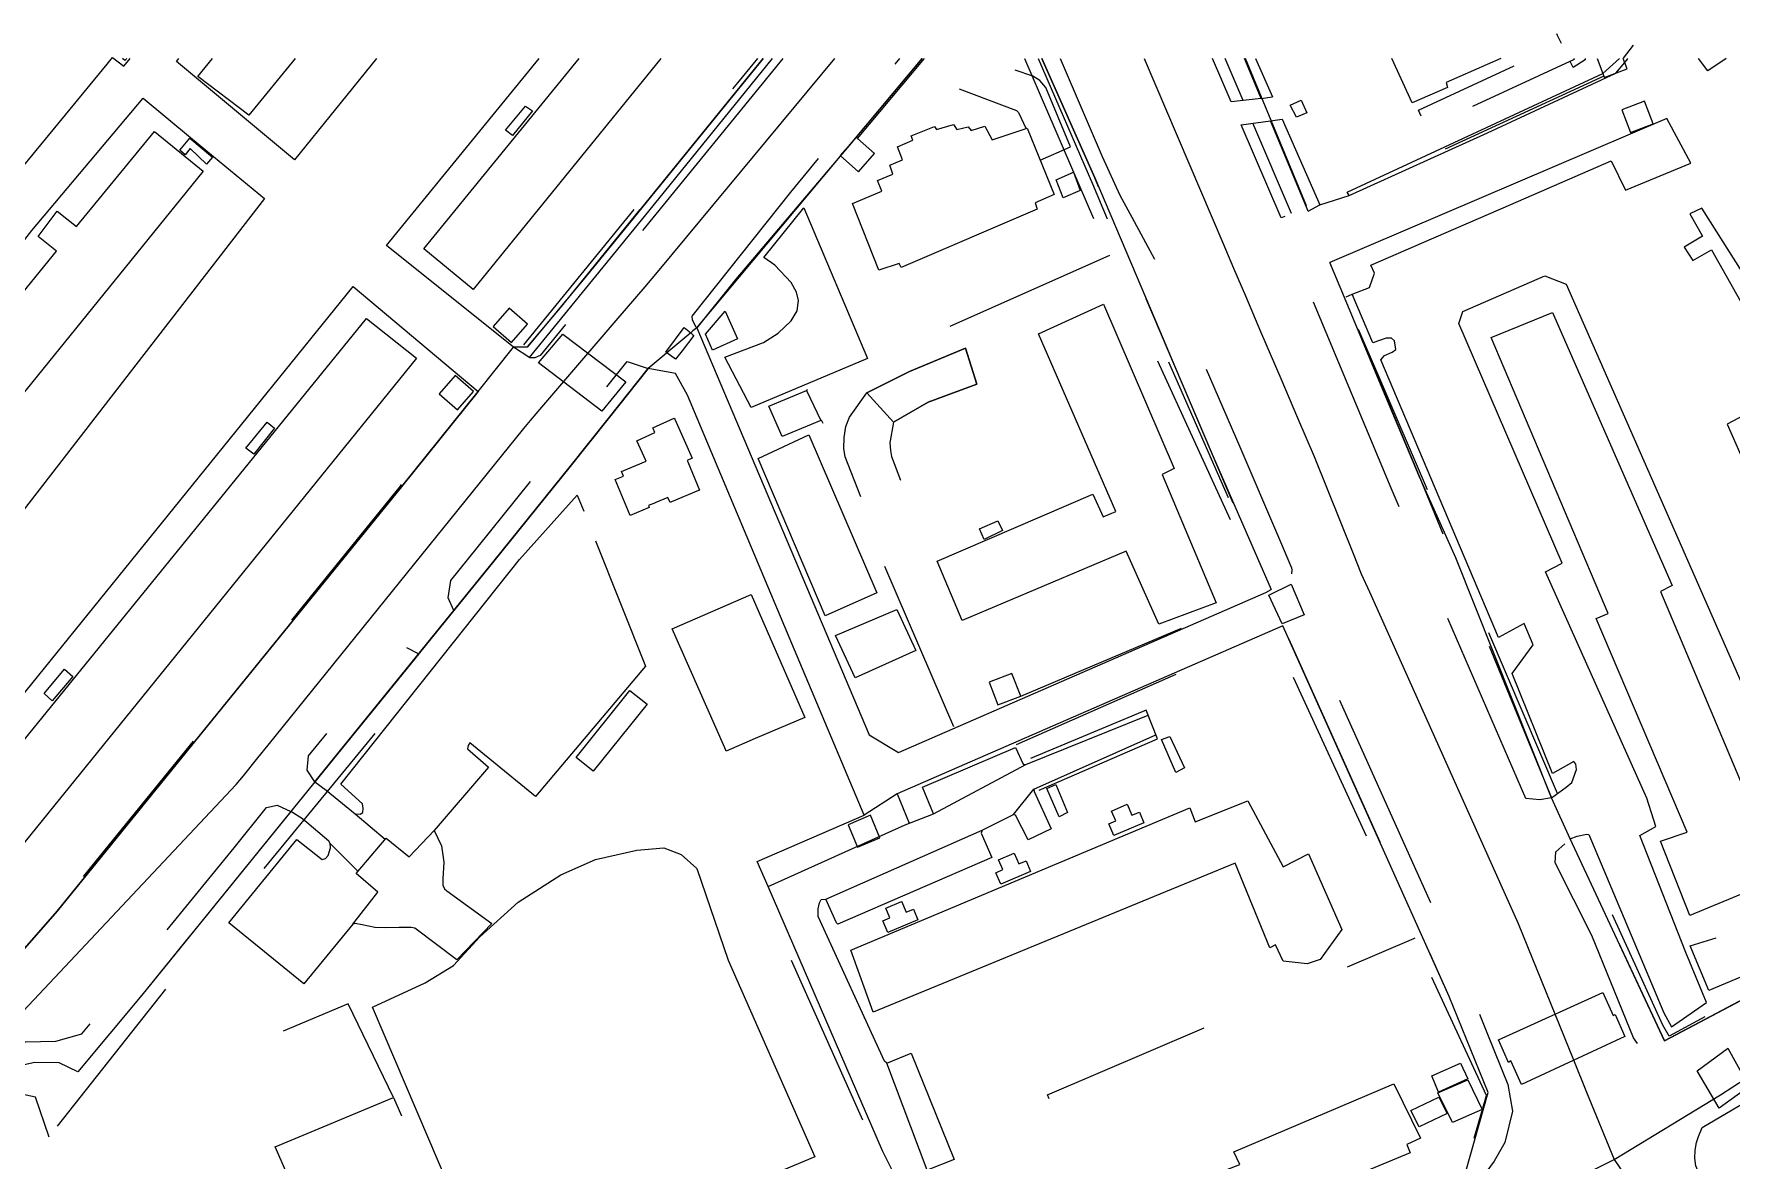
# Model space of a CAD drawing. Header units: millimetres. Extents: x 198785 to 203305, y 542885 to 545889.
# Drawn here: x 200370.9 to 200649.8, y 545704.2 to 545889.3 of the extents above; entities that cross this region are included whole.
import ezdxf

# ---------------------------------------------------------------- set-up
doc = ezdxf.new("R2010")
doc.units = ezdxf.units.MM
for name, pattern in [('FENCE_25K', [54.3, 28.7, -9.2, -16.4]), ('HIDDEN_BULD_25K', [28.8, 18.4, -10.4]), ('HIDDEN_IN_25K', [56.5, 36.5, -20])]:
    doc.linetypes.add(name, pattern=pattern)
for name, color, linetype in [('A0013114', 253, 'Continuous'), ('A0013118', 253, 'Continuous'), ('A0023214', 253, 'Continuous'), ('A0033324', 253, 'Continuous'), ('A0033327', 253, 'Continuous'), ('A0043325', 253, 'Continuous'), ('A0053326', 253, 'Continuous'), ('B0014111', 253, 'Continuous'), ('B0014113', 253, 'Continuous'), ('B0014115', 253, 'Continuous'), ('B0014116', 253, 'Continuous'), ('B0014118', 253, 'Continuous'), ('B0024120', 253, 'Continuous'), ('B0024127', 253, 'Continuous'), ('C0076117', 253, 'Continuous'), ('F0047224', 253, 'Continuous')]:
    doc.layers.add(name, color=color, linetype=linetype)

msp = doc.modelspace()

# ---------------------------------------------------------------- linework, layer by layer
at = {"layer": 'A0013114'}
for points in [[(200490.71, 545885.31), (200468.62, 545858.1), (200461.63, 545849.5), (200451.97, 545837.9), (200449.66, 545837.81)], [(200479.81, 545841.03), (200516.85, 545885.31)], [(200536.5, 545885.31), (200545.19, 545865.64), (200552, 545849.66), (200555.85, 545840.62), (200558.38, 545834.66), (200564.68, 545819.85), (200574.19, 545797.98)], [(200572.54, 545878.72), (200569.78, 545885.31)], [(200826.6, 545885.31), (200826.89, 545884.88), (200828.08, 545882.3), (200833.41, 545870.81), (200839.57, 545857.51), (200842.88, 545847.56), (200830.04, 545839.65), (200729.08, 545776.44), (200657.68, 545733.75), (200638.82, 545723.76), (200623.33, 545756.99), (200620.27, 545763.75), (200604.53, 545803.18), (200601.45, 545810.04), (200598.49, 545816.64), (200591.9, 545832.4), (200586.21, 545846.01), (200583.81, 545851.76)], [(200580.28, 545860.21), (200574.08, 545875.04)], [(200417.04, 545766.38), (200446.42, 545802.62), (200458.99, 545818.23), (200465.23, 545826.06), (200471.81, 545834.32)], [(200443.87, 545830.55), (200431.25, 545814.87), (200401.71, 545778.43), (200397.49, 545773.22), (200374.71, 545745.12), (200358.98, 545727.18), (200323.4, 545683.3), (200272.11, 545619.96), (200243.6, 545581.69), (200242.75, 545581.24)], [(200499.02, 545635.99), (200528.3, 545653.68), (200559.05, 545673.5), (200566.28, 545678.25), (200568.32, 545679.59), (200579.27, 545686.79), (200606.15, 545702.28), (200609.85, 545715.31), (200603.45, 545731.08), (200576.12, 545792)], [(200413.09, 545761.51), (200388.62, 545731.31), (200378.09, 545718.67), (200375, 545720.19), (200371, 545720.22), (200368.3, 545719.62)]]:
    msp.add_lwpolyline(points, dxfattribs=at)
at = {"layer": 'A0013118'}
for points in [[(200621.87, 545887.75), (200621.25, 545889.04), (200621.12, 545889.33)], [(200000, 545611.41), (200035.71, 545630.11), (200043.95, 545634.58), (200054.75, 545640.45), (200177.55, 545707.15), (200182.82, 545710.01), (200188.87, 545713.92), (200252.83, 545755.21), (200305.53, 545791.26), (200305.7, 545791.46), (200310.9, 545797.36), (200318.24, 545805.69), (200382.92, 545884.38), (200383.8, 545885.45), (200385.66, 545884.03), (200386.69, 545885.31)], [(200427.14, 545885.31), (200413.68, 545868.63), (200394.31, 545884.81), (200394.71, 545885.31)], [(200449.66, 545837.81), (200428.8, 545854.54), (200453.88, 545885.31)], [(200571.6, 545885.31), (200574.38, 545879)], [(200580.28, 545860.21), (200582.2, 545861.22), (200586.99, 545862.76), (200609.75, 545873.07), (200630.8, 545882.88), (200632.28, 545884.61), (200632.63, 545885.02), (200632.81, 545885.31)], [(200586.99, 545862.76), (200586.67, 545863.33), (200628.68, 545882.83), (200631.41, 545885.31)], [(200605.05, 545841.72), (200605.71, 545843.71), (200619.18, 545849.57), (200622.66, 545848.16), (200658.74, 545766.05), (200677.87, 545774), (200687.14, 545753.47), (200709.66, 545766.34), (200720.38, 545772.96), (200704.26, 545797.28), (200797.09, 545856.74), (200782.19, 545881.21), (200783.79, 545885.31)], [(200625.81, 545885.31), (200625.76, 545885.04), (200623.8, 545883.79), (200623.3, 545884.81)], [(200648.98, 545885.31), (200645.97, 545883.26), (200644.41, 545885.31)], [(200340.62, 545774.22), (200319.16, 545791.06), (200370.55, 545857.01), (200388.8, 545878.74), (200396.61, 545872.31), (200400.37, 545869.2), (200408.77, 545862.28), (200340.62, 545774.22)], [(200572.54, 545878.72), (200574.38, 545879)], [(200574.08, 545875.04), (200575.99, 545875.33)], [(200575.99, 545875.33), (200582.2, 545861.22)], [(200599.25, 545855.07), (200613.56, 545861.28), (200630.08, 545868.45), (200632.4, 545863.66), (200643.15, 545868.1), (200639.18, 545875.42), (200583.81, 545851.76)], [(200644.95, 545860.69), (200642.99, 545859.73), (200645.06, 545856.07), (200642.06, 545854.29), (200643.47, 545852.07), (200646.57, 545853.83), (200659.58, 545830.72), (200649.1, 545825.18), (200655.62, 545810.36), (200668.01, 545787.34), (200682.9, 545796.13), (200699.93, 545769.09), (200701.33, 545766.87), (200703.73, 545768.47), (200690.89, 545788.54), (200681.49, 545803.24), (200663.83, 545830.86), (200661.97, 545833.8), (200653.67, 545846.92), (200644.95, 545860.69)], [(200587.52, 545846.52), (200590.33, 545847.62), (200591.19, 545850.01), (200590.57, 545851.31), (200599.25, 545855.07)], [(200242.75, 545581.24), (200237.32, 545584.65), (200229.04, 545609.98), (200302.78, 545701.78), (200341.22, 545746.3), (200349.64, 545756.71), (200356.34, 545764.99), (200423.32, 545847.81), (200443.87, 545830.55)], [(200586.5, 545846.12), (200587.52, 545846.52)], [(200620.27, 545763.75), (200622.68, 545765.5), (200623.57, 545766.23), (200624.37, 545768.37), (200624.26, 545769.27), (200623.92, 545769.72), (200620.4, 545767.75), (200613.81, 545784.18), (200617.23, 545788.91), (200615.75, 545792.37), (200611.53, 545790.08), (200592.23, 545835.75), (200592.83, 545836.46), (200594.07, 545836.99), (200594.69, 545837.47), (200594.44, 545838.86), (200593.97, 545839.31), (200593.09, 545839.31), (200590.87, 545838.53), (200587.52, 545846.52)], [(200623.33, 545756.99), (200624.46, 545757.43), (200626.06, 545757.75), (200626.4, 545757.72), (200638.74, 545728.38), (200640, 545726.1), (200645.72, 545730.11), (200642.31, 545738.31), (200634.75, 545757.52), (200637.39, 545759), (200635.9, 545763.69), (200619.28, 545800.89), (200622.03, 545802.34), (200605.05, 545841.72)], [(200479.81, 545841.03), (200508.1, 545774.11), (200512.97, 545771.17), (200573.3, 545797.48), (200574.19, 545797.98)], [(200506.77, 545813.23), (200504.16, 545819.8), (200503.97, 545821.19), (200504.04, 545823), (200504.29, 545824.81), (200504.88, 545826.33), (200507.72, 545830.34), (200514.73, 545833.85), (200523.97, 545837.64), (200525.84, 545831.77), (200517.82, 545828.76), (200512.13, 545825.52), (200511.53, 545822.09), (200511.63, 545820.86), (200511.81, 545819.85), (200513.3, 545815.94)], [(200576.12, 545792), (200512.72, 545764.38), (200507.33, 545760.89), (200495.88, 545788.05), (200478.29, 545829.96), (200476.31, 545833.51), (200471.81, 545834.32)], [(200423.64, 545761.08), (200424.5, 545761.03), (200424.92, 545761.34), (200424.97, 545761.97), (200424.86, 545762.76), (200421.33, 545766), (200450.64, 545802.94), (200460.16, 545813.52), (200461.22, 545810.87)], [(200463.15, 545806.01), (200471.36, 545785.4), (200453.27, 545763.96), (200442.51, 545772.75), (200442.21, 545772.34), (200442.13, 545771.8), (200445.56, 545768.8), (200436.62, 545758.35)], [(200497.19, 545687.87), (200486.34, 545683.69), (200478.4, 545679.65), (200478.14, 545679.15), (200478.14, 545678.67), (200479.92, 545675.01), (200480.62, 545674.77), (200481.01, 545674.79), (200511.04, 545688.61), (200511.46, 545689.58), (200511.93, 545692.85), (200512.35, 545696.27), (200512.44, 545698.89), (200512.45, 545700.46), (200512.39, 545701.51), (200510.32, 545705.68), (200491.51, 545749.16), (200514.03, 545759.32), (200518.71, 545761.13), (200533.88, 545769.23), (200554, 545777.31)], [(200517.67, 545702.5), (200511.04, 545720.12), (200510.65, 545720.42), (200499.76, 545744.25), (200499.73, 545745.48), (200499.95, 545746.47), (200500.24, 545747.01), (200500.99, 545747.07), (200526.72, 545758.44), (200531.87, 545760.97), (200535.19, 545765.16), (200555.25, 545774.1)], [(200518.71, 545761.13), (200516.91, 545765.47), (200532.18, 545772.01), (200533.43, 545769.27), (200533.88, 545769.23)], [(200417.04, 545766.38), (200418.89, 545765.01), (200423.64, 545761.08), (200428.59, 545756.93)], [(200512.72, 545764.38), (200514.7, 545759.58)], [(200535.19, 545765.16), (200535.22, 545764.78), (200538.03, 545758.63), (200534.27, 545756.81), (200532.19, 545760.91), (200531.87, 545760.97)], [(200424.13, 545751.63), (200419.54, 545756.22), (200419.31, 545756.62), (200415.01, 545760.27), (200413.09, 545761.51)], [(200491.51, 545749.16), (200489.74, 545753.27), (200507.33, 545760.89)], [(200436.62, 545758.35), (200437.87, 545755.84), (200438.21, 545753.16), (200438.06, 545750.42), (200438.05, 545749.39), (200438.34, 545748.76), (200438.7, 545748.43), (200446.11, 545743.1), (200440.36, 545737.09), (200433.46, 545742.29), (200432.84, 545742.44), (200430.9, 545742.41), (200428.57, 545742.34), (200426.87, 545742.39), (200424.8, 545742.88), (200423.68, 545743.1), (200423.29, 545742.99)], [(200423.29, 545742.99), (200427.41, 545748.21), (200423.82, 545751.27), (200428.75, 545757.12), (200432.55, 545754.05), (200436.62, 545758.35)], [(200526.72, 545758.44), (200526.55, 545757.94), (200528.3, 545753.92), (200503, 545742.99), (200502.77, 545743.17), (200500.99, 545747.07)], [(200423.29, 545742.99), (200415.25, 545733.14), (200402.91, 545743.18), (200414.07, 545756.86), (200418.21, 545753.57), (200418.8, 545753.76), (200419.25, 545754.28), (200419.6, 545755.51), (200419.54, 545756.22)], [(200511.04, 545720.12), (200515.04, 545721.77), (200522.11, 545704.29), (200517.67, 545702.5)]]:
    msp.add_lwpolyline(points, dxfattribs=at)
at = {"layer": 'A0023214'}
for points in [[(200360.58, 545719.62), (200404.11, 545765.91), (200405.29, 545767.37), (200407.65, 545770.3), (200409.36, 545772.41), (200451.39, 545824.43), (200452.49, 545825.79), (200454.36, 545827.97), (200457.63, 545831.79), (200466.53, 545842.19), (200471.29, 545847.74), (200473.59, 545850.51), (200502.47, 545885.31)], [(200553.29, 545885.31), (200566.24, 545854.97), (200568.02, 545850.81), (200569.97, 545846.24), (200572.46, 545840.4), (200575.76, 545832.68), (200578.51, 545826.23), (200581.24, 545819.84), (200587.64, 545803.93), (200589, 545800.54), (200590.32, 545797.59), (200614.79, 545743.06), (200623.88, 545720.66), (200626.03, 545715.35), (200630.53, 545704.26)], [(200630.53, 545704.26), (200648.05, 545714.93), (200668.3, 545728.08), (200713.18, 545757.03), (200746.26, 545774.97), (200762.79, 545785.48), (200841.08, 545833.68), (200844.45, 545835.61), (200851.73, 545839.69)], [(200574.4, 545671.87), (200576.94, 545673.93), (200579.9, 545676.16), (200597.75, 545687.08), (200605.25, 545691.53), (200613.05, 545695.46), (200616.76, 545697.32), (200630.53, 545704.26)], [(200630.53, 545704.26), (200635.33, 545697.28), (200646.4, 545670.67), (200661.76, 545631.76), (200677.12, 545595.48), (200680.07, 545587.86)]]:
    msp.add_lwpolyline(points, dxfattribs=at)
at = {"layer": 'A0033324', "linetype": 'HIDDEN_IN_25K', "flags": 128}
for points in [[(200454.08, 545836.44), (200453.17, 545836.05), (200452.36, 545836.1), (200449.66, 545837.81), (200451.97, 545837.9), (200457.35, 545844.23), (200490.71, 545885.31)], [(200493.94, 545885.31), (200454.08, 545836.44)], [(200516.83, 545885.31), (200504.83, 545871.01), (200486.22, 545849), (200479.81, 545841.03), (200479.72, 545841.1), (200479.1, 545842.27), (200479.05, 545842.93), (200495.28, 545863.3), (200509.64, 545880.97), (200513.16, 545885.31)], [(200539.54, 545885.31), (200546.4, 545869.15), (200549.32, 545862.82), (200551.3, 545859.21), (200556.4, 545849.77), (200558.37, 545845.94), (200569.06, 545821.46), (200575.58, 545806.19), (200577.55, 545801.53), (200577.58, 545801.16), (200577.54, 545800.28), (200577.36, 545799.88), (200576.98, 545799.44), (200574.19, 545797.98), (200566.85, 545814.75), (200553.3, 545846.63), (200545.19, 545865.64), (200536.5, 545885.31)], [(200572.54, 545878.72), (200567.62, 545878.17), (200564.56, 545885.31)], [(200569.78, 545885.31), (200572.54, 545878.72)], [(200731.21, 545773.05), (200649.54, 545721.32), (200642.26, 545720.15), (200635.75, 545721.47), (200633.72, 545724.3), (200626.9, 545741.1), (200620.88, 545753.03), (200620.95, 545754.83), (200623.33, 545756.99), (200638.82, 545723.76), (200657.68, 545733.75), (200729.08, 545776.44), (200830.04, 545839.65), (200842.88, 545847.56), (200839.57, 545857.51), (200833.41, 545870.81), (200828.08, 545882.3), (200826.89, 545884.88), (200826.6, 545885.31)], [(200576.42, 545859.32), (200575.82, 545859.07), (200569.24, 545874.39), (200574.08, 545875.04), (200580.02, 545860.84), (200576.91, 545859.55), (200576.42, 545859.32)], [(200620.27, 545763.75), (200618.35, 545763.39), (200616.05, 545763.64), (200593.9, 545814.65), (200580.2, 545847.43), (200581.85, 545850.38), (200583.81, 545851.76), (200598.49, 545816.64), (200620.27, 545763.75)], [(200446.42, 545802.62), (200439.85, 545794.51), (200438.95, 545796.59), (200439.36, 545799.47), (200443.7, 545804.82), (200453.39, 545816.86), (200468.35, 545835.45), (200471.81, 545834.32), (200458.99, 545818.23), (200446.42, 545802.62)], [(200569.97, 545677.09), (200567.91, 545675.74), (200565.98, 545676.15), (200564.65, 545677.18), (200566.28, 545678.25), (200568.32, 545679.59), (200579.27, 545686.79), (200606.15, 545702.28), (200609.85, 545715.31), (200603.45, 545731.08), (200576.12, 545792), (200578.09, 545792.46), (200579.75, 545792.44), (200606.67, 545732.45), (200609.75, 545724.86), (200613.09, 545716.63), (200613.87, 545712.23), (200612.58, 545707.07), (200610.85, 545704.02), (200607.65, 545699.68), (200580.84, 545684.24), (200569.97, 545677.09)], [(200434.1, 545787.42), (200417.04, 545766.38), (200415.77, 545768.26), (200416.01, 545770.66), (200430.61, 545788.68), (200431.58, 545788.72), (200434.1, 545787.42)], [(200695.35, 545597.57), (200692.87, 545596.99), (200692.06, 545597.04), (200691.37, 545597.1), (200689.85, 545597.88), (200688.4, 545599.48), (200683.32, 545611.73), (200676.69, 545627.69), (200643.99, 545703.22), (200643.83, 545704.52), (200643.86, 545705.82), (200644.1, 545707.08), (200644.41, 545708.04), (200645.04, 545709.56), (200659.72, 545718.25), (200666.41, 545722.32), (200716.9, 545752.97), (200740.32, 545767.3), (200741.07, 545767.35), (200741.96, 545766.96), (200744.15, 545763.52), (200722.04, 545749.32), (200718.17, 545748.89), (200713.38, 545746.06), (200669.33, 545719.01), (200654.55, 545708.71), (200651.94, 545700.4), (200653.35, 545696.95), (200654.01, 545695.33), (200664.35, 545670.1), (200692.93, 545603.19), (200693.09, 545602.83), (200695.35, 545597.57)], [(200388.62, 545731.31), (200378.09, 545718.67), (200375, 545720.19), (200371, 545720.22), (200368.3, 545719.62), (200332.72, 545675.74), (200299.56, 545634.79), (200298.48, 545637.9), (200298.47, 545638.43), (200298.57, 545639.27), (200321.1, 545666.68), (200344.51, 545695.73), (200363.54, 545719.27), (200365.03, 545720.62), (200369.43, 545723.62), (200374.48, 545723.74), (200378.75, 545724.94), (200385.91, 545733.53), (200403.75, 545755.54), (200409.09, 545762.13), (200410.84, 545762.51), (200413.09, 545761.51), (200388.62, 545731.31)]]:
    msp.add_lwpolyline(points, dxfattribs=at)
at = {"layer": 'A0033327'}
for points in [[(200492.17, 545885.31), (200471.89, 545860.2), (200452.28, 545836.14)], [(200569.57, 545878.39), (200566.61, 545885.31)], [(200577.54, 545859.81), (200571.18, 545874.65)]]:
    msp.add_lwpolyline(points, dxfattribs=at)
at = {"layer": 'A0043325'}
for points in [[(200468.12, 545832.12), (200464.2, 545827.3), (200453.81, 545835.23), (200457.76, 545839.97), (200468.12, 545832.12)], [(200477.41, 545837.25), (200476.32, 545835.85), (200474.88, 545836.9), (200474.72, 545837.01), (200477.75, 545841.05), (200478.8, 545840.19), (200479.17, 545839.88), (200479.34, 545839.74), (200477.41, 545837.25)], [(200579.62, 545793.8), (200576, 545792.32), (200573.79, 545797.04), (200577.46, 545798.87), (200579.62, 545793.8)], [(200628.69, 545731.74), (200630.37, 545727.96), (200630.74, 545728.11), (200632.3, 545724.49), (200615.31, 545716.61), (200613.59, 545720.47), (200613.18, 545720.24), (200611.57, 545723.95), (200628.69, 545731.74)], [(200652.72, 545716.25), (200647.81, 545712.71), (200644.18, 545718.85), (200649.15, 545722.51), (200649.22, 545722.56), (200652.36, 545716.91), (200652.72, 545716.25)]]:
    msp.add_lwpolyline(points, dxfattribs=at)
at = {"layer": 'A0053326'}
for points in [[(200388.62, 545731.31), (200378.09, 545718.67), (200375, 545720.19), (200371, 545720.22), (200368.3, 545719.62), (200332.72, 545675.74), (200281.39, 545612.36), (200250.33, 545574.81), (200244.95, 545580.31), (200243.84, 545581.45), (200243.6, 545581.69), (200272.11, 545619.96), (200323.4, 545683.3), (200358.98, 545727.18), (200374.71, 545745.12), (200431.25, 545814.87), (200443.87, 545830.55), (200449.66, 545837.81), (200451.97, 545837.9), (200457.35, 545844.23), (200461.63, 545849.5), (200468.62, 545858.1), (200490.71, 545885.31)], [(200516.83, 545885.31), (200504.83, 545871.01), (200486.22, 545849), (200479.81, 545841.03), (200479.17, 545840.5), (200478.8, 545840.19), (200474.88, 545836.9), (200474.42, 545836.51), (200471.81, 545834.32), (200465.23, 545826.06), (200458.99, 545818.23), (200446.42, 545802.62), (200388.62, 545731.31)]]:
    msp.add_lwpolyline(points, dxfattribs=at)
at = {"layer": 'B0014111'}
for points in [[(200603.19, 545880.52), (200597.36, 545877.99), (200594.01, 545885.31)], [(200611.95, 545885.31), (200602.92, 545881.34), (200603.19, 545880.52)], [(200507.84, 545835.95), (200488.76, 545827.89), (200484.4, 545836.19), (200490.78, 545838.59), (200493.17, 545840.14), (200495.33, 545842.15), (200496.27, 545843.79), (200496.54, 545845.5), (200496.21, 545846.88), (200495.3, 545848.45), (200492.63, 545851.33), (200490.84, 545852.57), (200497.37, 545860.74), (200507.84, 545835.95)], [(200500.18, 545825.79), (200493.82, 545823.12), (200491.65, 545828.13), (200497.85, 545830.73), (200500.18, 545825.79)], [(200489.41, 545773.48), (200484.63, 545771.43), (200484.39, 545771.97), (200475.73, 545791.51), (200488.75, 545797.18), (200497.56, 545776.95), (200489.41, 545773.48)], [(200471.62, 545779.15), (200462.78, 545768.1), (200459.97, 545770.35), (200468.81, 545781.4), (200471.62, 545779.15)], [(200499.18, 545704.73), (200446.46, 545682.6), (200426.53, 545729.3), (200435.14, 545733.31), (200439.83, 545736.17), (200444.14, 545740.86), (200450.45, 545746.58), (200457.43, 545751.07), (200463.18, 545753.57), (200469.94, 545755.14), (200474.36, 545755.51), (200477.23, 545754.41), (200479.82, 545752.1), (200484.93, 545737.07), (200499.18, 545704.73)], [(200608.86, 545712.52), (200603.98, 545710.34), (200601.56, 545715.26), (200606.53, 545717.39), (200608.86, 545712.52)]]:
    msp.add_lwpolyline(points, dxfattribs=at)
at = {"layer": 'B0014113'}
for points in [[(200509.36, 545797.42), (200500.87, 545793.65), (200489.91, 545819.5), (200498.19, 545823.41), (200509.36, 545797.42)], [(200515.77, 545787.97), (200505.82, 545783.48), (200502.59, 545790.42), (200512.67, 545794.69), (200515.77, 545787.97)]]:
    msp.add_lwpolyline(points, dxfattribs=at)
at = {"layer": 'B0014115'}
for points in [[(200413.81, 545885.31), (200406.19, 545875.95), (200397.83, 545882.35), (200400.23, 545885.31)], [(200473.88, 545885.31), (200443.03, 545847.29), (200434.92, 545853.98), (200460.46, 545885.31)], [(200398.67, 545866.78), (200332.19, 545784.66), (200323.86, 545791.22), (200374.56, 545853.63), (200371.56, 545856.03), (200374.69, 545860.18), (200377.88, 545857.68), (200390.71, 545873.26), (200398.67, 545866.78)], [(200521.96, 545874.41), (200522.53, 545873.59), (200524.37, 545874.05), (200524.86, 545873.45), (200527.16, 545874.15), (200528.32, 545871.9), (200534.11, 545873.82), (200538.5, 545862.94), (200535.38, 545861.55), (200535.74, 545860.54), (200513.4, 545850.92), (200513.08, 545851.61), (200509.69, 545850.47), (200505.37, 545861.43), (200510.23, 545863.48), (200509.5, 545865.23), (200512.04, 545866.25), (200511.5, 545867.74), (200513.63, 545868.62), (200512.79, 545870.75), (200515.28, 545871.86), (200515.02, 545872.55), (200518.86, 545874.1), (200519.19, 545873.59), (200521.96, 545874.41)], [(200556.28, 545816.9), (200565.16, 545795.81), (200555.72, 545792.26), (200550.35, 545804.31), (200523.39, 545792.9), (200519.3, 545802.66), (200544.86, 545813.67), (200546.56, 545809.96), (200548.68, 545810.82), (200535.95, 545840.01), (200546.61, 545844.88), (200558.23, 545817.88), (200556.28, 545816.9)], [(200433.73, 545836.02), (200367.59, 545754.24), (200359.28, 545761.03), (200425.53, 545842.54), (200433.73, 545836.02)], [(200638.15, 545797.66), (200653.04, 545762.29), (200654.18, 545762.75), (200654.73, 545761.54), (200677.06, 545770.94), (200681.9, 545760.52), (200642.97, 545744.38), (200638.16, 545756.63), (200642.55, 545758.08), (200627.62, 545793.21), (200629.54, 545794.03), (200610.34, 545839.44), (200620.41, 545843.52), (200640.09, 545798.65), (200638.15, 545797.66)], [(200480.07, 545814.26), (200475.62, 545812.39), (200475.4, 545812.3), (200475.06, 545813.12), (200475.03, 545813.11), (200473.06, 545812.29), (200472.74, 545812.15), (200471.96, 545811.83), (200471.84, 545811.77), (200471.97, 545811.46), (200468.87, 545810.17), (200466.39, 545816.07), (200467.75, 545816.64), (200467.43, 545817.41), (200471.46, 545819.1), (200469.93, 545822.43), (200472.93, 545823.81), (200472.65, 545824.43), (200472.6, 545824.54), (200476.1, 545826.17), (200476.19, 545825.97), (200479.04, 545819.58), (200478.2, 545819.2), (200478.3, 545818.96), (200480.24, 545814.33), (200480.07, 545814.26)], [(200570.37, 545763.26), (200576.15, 545752.41), (200580.34, 545754.55), (200585.82, 545742.11), (200582.22, 545737.17), (200580.09, 545736.45), (200576.15, 545736.89), (200574.91, 545739.58), (200573.94, 545739.1), (200568.28, 545752.97), (200508.8, 545728.52), (200505.11, 545738.67), (200560.82, 545762.1), (200561.71, 545759.8), (200570.37, 545763.26)], [(200571.72, 545689.07), (200560.14, 545684.63), (200555.04, 545698.03), (200569.06, 545703.44), (200568.05, 545705.54), (200594.32, 545716.73), (200598.72, 545707.76), (200596.47, 545706.74), (200597.01, 545705.36), (200574.46, 545696), (200574.79, 545695.37), (200570.04, 545693.39), (200571.72, 545689.07)]]:
    msp.add_lwpolyline(points, dxfattribs=at)
at = {"layer": 'B0014116', "linetype": 'HIDDEN_BULD_25K', "flags": 128}
for points in [[(200386.12, 545885.31), (200385.83, 545884.94), (200385.41, 545885.31)], [(200623.98, 545885.13), (200599.74, 545873.92), (200598.39, 545876.8), (200616.78, 545885.31)], [(200623.89, 545885.31), (200623.98, 545885.13)], [(200580.05, 545876.34), (200578.35, 545875.64), (200577.3, 545877.64), (200579.12, 545878.42), (200580.05, 545876.34)], [(200452.82, 545876.66), (200449.53, 545872.6), (200448.34, 545873.51), (200451.66, 545877.43), (200452.82, 545876.66)], [(200396.5, 545872.21), (200400.24, 545869.09), (200399.25, 545867.89), (200396.52, 545870.47), (200395.74, 545869.45), (200394.82, 545870.23), (200396.5, 545872.21)], [(200542.81, 545863.56), (200540, 545862.37), (200538.85, 545865.34), (200541.69, 545866.6), (200542.81, 545863.56)], [(200486.51, 545839.22), (200482.38, 545837.36), (200481.22, 545839.96), (200484.47, 545843.74), (200486.51, 545839.22)], [(200410.43, 545824.53), (200407.02, 545820.21), (200405.7, 545821.23), (200409.18, 545825.5), (200410.43, 545824.53)], [(200530.04, 545807.66), (200527.01, 545806.23), (200526.23, 545807.94), (200529.27, 545809.29), (200530.04, 545807.66)], [(200377.28, 545783.68), (200373.89, 545779.68), (200372.56, 545780.89), (200375.87, 545784.88), (200377.28, 545783.68)], [(200559.93, 545768.65), (200558.5, 545767.92), (200556.19, 545773.32), (200557.51, 545773.82), (200559.93, 545768.65)], [(200540.74, 545761.3), (200539.33, 545760.61), (200537.32, 545765.25), (200538.79, 545765.92), (200540.74, 545761.3)], [(200550.54, 545762.67), (200551.31, 545760.88), (200552.53, 545761.38), (200553.26, 545759.62), (200548.34, 545757.54), (200547.52, 545759.45), (200548.66, 545759.96), (200547.96, 545761.55), (200550.54, 545762.67)], [(200531.94, 545754.65), (200532.71, 545752.86), (200533.93, 545753.36), (200534.66, 545751.6), (200529.75, 545749.52), (200528.92, 545751.43), (200530.07, 545751.94), (200529.36, 545753.53), (200531.94, 545754.65)], [(200513.42, 545746.72), (200514.19, 545744.93), (200515.41, 545745.43), (200516.14, 545743.67), (200511.22, 545741.59), (200510.39, 545743.5), (200511.54, 545744.01), (200510.84, 545745.6), (200513.42, 545746.72)], [(200606.48, 545717.53), (200601.7, 545715.36), (200600.59, 545718.01), (200605.31, 545720.12), (200606.48, 545717.53)], [(200603.09, 545711.86), (200598.48, 545709.67), (200597.12, 545712.35), (200601.73, 545714.54), (200603.09, 545711.86)]]:
    msp.add_lwpolyline(points, dxfattribs=at)
at = {"layer": 'B0014118', "linetype": 'HIDDEN_BULD_25K', "flags": 128}
msp.add_lwpolyline([(200651.6, 545734.34), (200646.09, 545732.06), (200643.03, 545739.38), (200648.68, 545741.16), (200651.6, 545734.34)], dxfattribs=at)
at = {"layer": 'B0024120', "linetype": 'FENCE_25K', "flags": 128}
for points in [[(200633.69, 545887.46), (200632.01, 545885.33)], [(200451.37, 545838.22), (200452.6, 545839.7), (200486.53, 545881.26), (200489.83, 545885.31)], [(200506.23, 545872.12), (200517.24, 545885.31)], [(200533.65, 545885.31), (200547.61, 545852.92), (200548.34, 545851.22), (200570.7, 545802.46)], [(200535.9, 545885.31), (200544.8, 545864.69), (200557.25, 545835.57), (200567.1, 545813.09)], [(200580.01, 545861.05), (200569.99, 545885.31)], [(200824.55, 545885.31), (200838.02, 545858.8), (200841.77, 545847.77), (200701.44, 545760.72), (200653.19, 545731.94), (200639.57, 545724.54), (200638.54, 545726.35), (200624.4, 545757.41)], [(200628.86, 545882.36), (200586.85, 545863.01)], [(200547.61, 545852.92), (200497.85, 545830.73)], [(200621.26, 545764.47), (200592.1, 545832.51), (200590.52, 545836.18), (200586.29, 545846.05), (200586.29, 545846.05), (200584.54, 545850.24)], [(200241.14, 545583.06), (200241.35, 545583.09), (200271.96, 545620.09), (200323.24, 545683.43), (200358.83, 545727.31), (200374.56, 545745.25), (200431.09, 545815), (200442.03, 545828.67)], [(200522.05, 545775.4), (200500.29, 545825.84)], [(200533.03, 545780.45), (200568.06, 545795.28)], [(200563.56, 545678.5), (200606.02, 545702.4), (200609.55, 545714.81), (200597.81, 545740.25), (200597.63, 545740.63), (200574.37, 545791.04), (200524.08, 545768.81)], [(200414.92, 545610.11), (200373.35, 545707.95), (200394.24, 545734.47), (200435.88, 545785.19)], [(200490.47, 545634.29), (200479.83, 545659.46), (200469.66, 545683.89), (200505.25, 545699.59), (200511.03, 545701.93), (200488.08, 545753.32)], [(200501.45, 545639.26), (200533.22, 545659.38), (200553.06, 545671.94), (200555.63, 545673.57), (200537.85, 545713.97), (200537.44, 545714.9), (200597.63, 545740.63), (200597.86, 545740.73)], [(200429.98, 545714.46), (200422.52, 545729.86), (200403.79, 545721.99), (200410.51, 545706.33)], [(200373.35, 545707.95), (200371.11, 545714.5), (200365.74, 545715.68), (200300.8, 545635.79)], [(200444.71, 545679.56), (200426.17, 545671.33), (200410.51, 545706.33), (200429.98, 545714.46), (200444.71, 545679.56)]]:
    msp.add_lwpolyline(points, dxfattribs=at)
at = {"layer": 'B0024127'}
for points in [[(200627.74, 545885.31), (200628.86, 545882.36), (200628.93, 545882.17), (200632.67, 545883.59)], [(200632.67, 545883.59), (200632.02, 545885.31)], [(200636.95, 545874.54), (200635.53, 545878.28), (200631.79, 545876.86), (200633.21, 545873.12), (200636.95, 545874.54)], [(200503.35, 545869.32), (200506.35, 545866.67), (200509, 545869.67), (200506.23, 545872.12), (200506, 545872.32), (200503.35, 545869.32)], [(200451.99, 545841.6), (200448.99, 545844.24), (200446.35, 545841.24), (200449.35, 545838.6), (200451.99, 545841.6)], [(200443.09, 545830.53), (200440.09, 545833.17), (200437.45, 545830.17), (200440.45, 545827.53), (200443.09, 545830.53)], [(200533.03, 545780.45), (200531.59, 545784.18), (200527.86, 545782.75), (200529.29, 545779.01), (200533.03, 545780.45)], [(200504.65, 545759.3), (200506.22, 545755.62), (200509.9, 545757.18), (200508.33, 545760.86), (200504.65, 545759.3)]]:
    msp.add_lwpolyline(points, dxfattribs=at)
at = {"layer": 'C0076117'}
for points in [[(200512.13, 545825.52), (200517.82, 545828.76), (200525.84, 545831.77), (200523.97, 545837.64), (200514.73, 545833.85), (200507.72, 545830.34)], [(200506.77, 545813.23), (200504.16, 545819.8), (200503.97, 545821.19), (200504.04, 545823), (200504.29, 545824.81), (200504.88, 545826.33), (200507.72, 545830.34)], [(200507.72, 545830.34), (200512.13, 545825.52)], [(200512.13, 545825.52), (200511.53, 545822.09), (200511.63, 545820.86), (200511.81, 545819.85), (200513.3, 545815.94)], [(200536.04, 545764.98), (200555.51, 545773.42), (200553.67, 545778.16), (200534.64, 545770.2)]]:
    msp.add_lwpolyline(points, dxfattribs=at)
at = {"layer": 'F0047224'}
for points in [[(200536.23, 545868.58), (200541.22, 545870.74), (200537.13, 545880.54), (200536.15, 545881.67), (200535.04, 545882.37), (200532.12, 545883.38)], [(200522.9, 545880.3), (200532.31, 545876.75), (200532.66, 545876.39), (200533.9, 545873.75)]]:
    msp.add_lwpolyline(points, dxfattribs=at)

doc.saveas('drawing.dxf')
